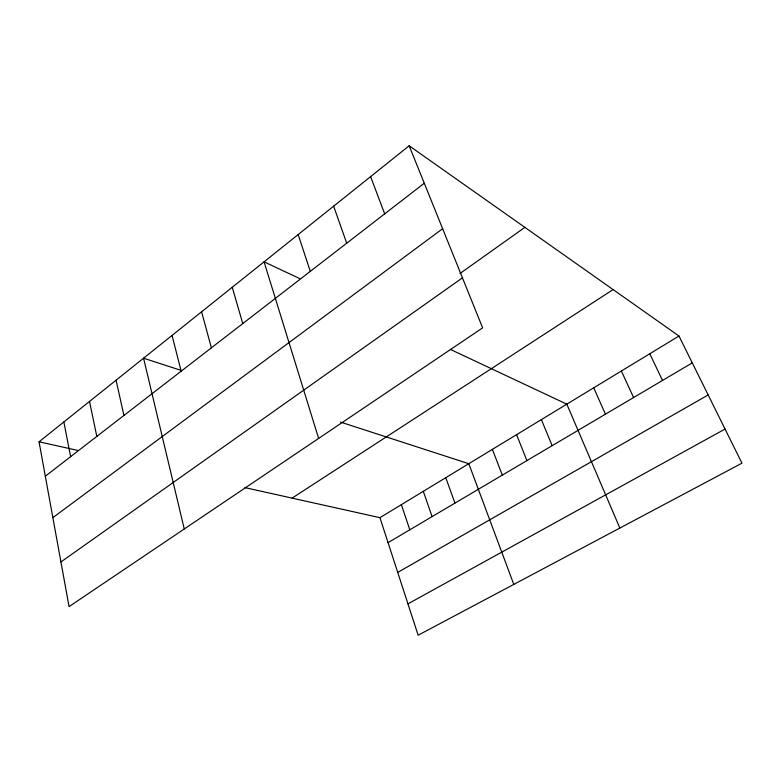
<?xml version="1.0" encoding="UTF-8"?>
<svg xmlns="http://www.w3.org/2000/svg" width="781" height="781" viewBox="0 0 781 781"><rect width="100%" height="100%" fill="white"/><g stroke="black" fill="none" stroke-linecap="round" stroke-linejoin="round"><path stroke-width="1.17" d="M409.166 145.783L482.638 327.874L69.06 606.622L39.05 441.802L409.166 145.783L678.982 336.025L741.95 463.182L418.147 635.217L379.937 517.676L244.951 487.627M45.318 476.225L424.278 183.242M52.854 517.647L442.632 228.716M460.009 273.477L524.881 227.369M60.928 561.949L462.45 277.841M292.104 498.122L613.095 289.566M379.937 517.676L678.982 336.025M388.05 542.649L692.278 362.862M397.724 572.405L708.172 394.952M407.955 603.859L725.051 429.042M39.05 441.802L77.622 450.383M181.046 370.37L143.567 358.206L184.267 528.971M340.487 422.082L468.795 463.699L513.781 584.403M299.699 278.573L264.066 261.83L318.628 438.414M450.344 349.4L566.821 404.158L619.85 528.054M649.782 353.764L662.513 380.445M621.373 371.024L633.576 397.549M593.726 387.815L605.431 414.184M541.379 419.612L552.147 445.668M516.573 434.675L526.921 460.585M492.381 449.368L502.32 475.121M370.614 176.613L384.672 213.867M445.766 477.679L454.933 503.13M333.643 206.184L346.705 243.213M423.302 491.327L432.098 516.622M401.356 504.663L409.81 529.791M298.157 234.564L310.311 271.358M232.25 287.281L242.764 323.578M201.596 311.795L211.387 347.838M172.054 335.42L181.163 371.2M116.066 380.201L123.935 415.443M89.512 401.434L96.815 436.413M63.857 421.955L70.622 456.66"/></g></svg>
